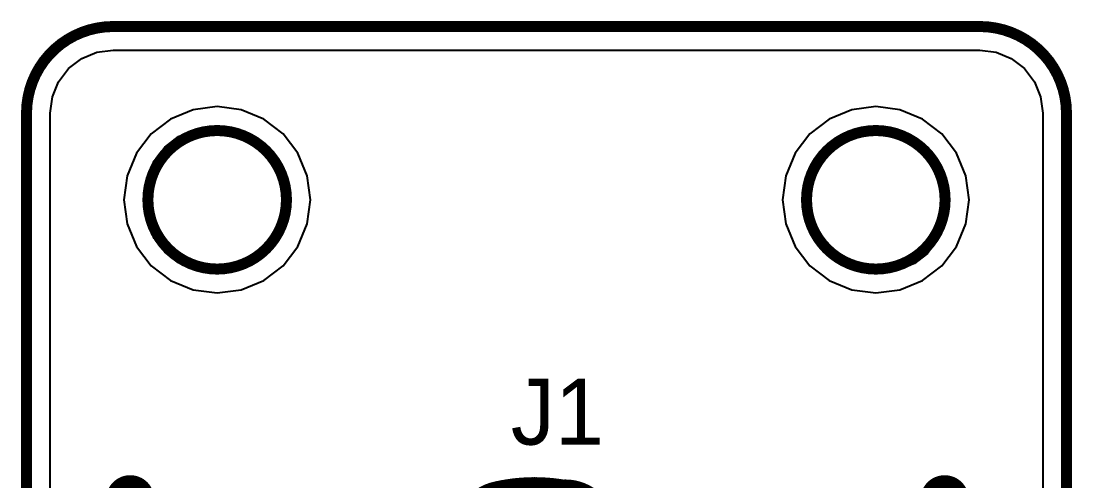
# Model space of a CAD drawing. Extents: x 93.4 to 105.8, y 174.9 to 200.
# Drawn here: x 93.41 to 105.54, y 194.68 to 199.99 of the extents above; entities that cross this region are included whole.
import ezdxf

# ---------------------------------------------------------------- set-up
doc = ezdxf.new("R2010")
doc.units = 0
doc.layers.get('0').update_dxf_attribs({"linetype": 'CONTINUOUS'})
for name, color, linetype in [('BOTTOMLAYER', 5, 'CONTINUOUS'), ('KEEPOUTLAYER', 6, 'CONTINUOUS'), ('MULTILAYER', 9, 'CONTINUOUS'), ('TOPLAYER', 1, 'CONTINUOUS'), ('TOPOVERLAY', 2, 'CONTINUOUS'), ('TOPSOLDER', 216, 'CONTINUOUS')]:
    doc.layers.add(name, color=color, linetype=linetype)

# ---------------------------------------------------------------- blocks, each defined once
blk = doc.blocks.new('5MM_GUOZHAIPIAN_2')
at = {"layer": 'TOPSOLDER', "const_width": 0.601599}
for points in [[(-0.596595, 2.189594, 1), (0.005004, 2.189594, 1)], [(-0.570535, 2.192083, 1), (0.031064, 2.192083, 1)], [(-0.544449, 2.194141, 1), (0.05715, 2.194141, 1)], [(-0.518312, 2.195741, 1), (0.083287, 2.195741, 1)], [(-0.49215, 2.196884, 1), (0.109449, 2.196884, 1)], [(-0.465988, 2.19757, 1), (0.135611, 2.19757, 1)], [(-0.439801, 2.197798, 1), (0.161798, 2.197798, 1)], [(-0.439801, 2.197798, 1), (0.161798, 2.197798, 1)], [(-0.413614, 2.19757, 1), (0.187985, 2.19757, 1)], [(-0.387452, 2.196884, 1), (0.214147, 2.196884, 1)], [(-0.36129, 2.195741, 1), (0.240309, 2.195741, 1)], [(-0.335153, 2.194141, 1), (0.266446, 2.194141, 1)], [(-0.309067, 2.192083, 1), (0.292532, 2.192083, 1)], [(-0.283007, 2.189569, 1), (0.318592, 2.189569, 1)], [(-0.77724, 2.159343, 1), (-0.175641, 2.159343, 1)], [(-0.751662, 2.165032, 1), (-0.150063, 2.165032, 1)], [(-0.726008, 2.17024, 1), (-0.124409, 2.17024, 1)], [(-0.700278, 2.175015, 1), (-0.098679, 2.175015, 1)], [(-0.674446, 2.179333, 1), (-0.072847, 2.179333, 1)], [(-0.648564, 2.183193, 1), (-0.046965, 2.183193, 1)], [(-0.622605, 2.186622, 1), (-0.021006, 2.186622, 1)], [(-0.256997, 2.186622, 1), (0.344602, 2.186622, 1)], [(-0.231038, 2.183193, 1), (0.370561, 2.183193, 1)], [(-0.205156, 2.179333, 1), (0.396443, 2.179333, 1)], [(-0.179324, 2.175015, 1), (0.422275, 2.175015, 1)], [(-0.084201, 2.171002, 1), (0.517398, 2.171002, 1)]]:
    blk.add_lwpolyline(points, format="xyb", close=True, dxfattribs=at)

msp = doc.modelspace()

# ---------------------------------------------------------------- linework, layer by layer
at = {"layer": 'BOTTOMLAYER'}
for p, q in [((94.112166, 199.557975), (94.287462, 199.630586)), ((94.287462, 199.630586), (94.475577, 199.655351)), ((94.475577, 199.655351), (94.475577, 199.656609)), ((94.475577, 199.656609), (104.475577, 199.656609)), ((104.475577, 199.656609), (104.475577, 199.655351)), ((104.475577, 199.655351), (104.47558, 199.655351)), ((104.47558, 199.655351), (104.663695, 199.630586)), ((104.663695, 199.630586), (104.83899, 199.557975)), ((93.961638, 199.442471), (94.112166, 199.557975)), ((104.83899, 199.557975), (104.989521, 199.442471)), ((93.846134, 199.291941), (93.961638, 199.442471)), ((104.989521, 199.442471), (105.105025, 199.291941)), ((93.773523, 199.116648), (93.846134, 199.291941)), ((105.105025, 199.291941), (105.177636, 199.116645)), ((93.748758, 198.928533), (93.773523, 199.116648)), ((105.177636, 199.116645), (105.202401, 198.928533)), ((93.747501, 185.928538), (93.747501, 198.928533)), ((93.747501, 198.928533), (93.748758, 198.928533)), ((95.397246, 198.967288), (95.137879, 198.859854)), ((95.67558, 199.00393), (95.397246, 198.967288)), ((95.953913, 198.967288), (95.67558, 199.00393)), ((96.21328, 198.859854), (95.953913, 198.967288)), ((102.997249, 198.967288), (102.737884, 198.859854)), ((103.275582, 199.00393), (102.997249, 198.967288)), ((103.553915, 198.967288), (103.275582, 199.00393)), ((103.81328, 198.859854), (103.553915, 198.967288)), ((105.202401, 198.928533), (105.203658, 198.928533)), ((105.203658, 198.928533), (105.203658, 185.928538)), ((95.137879, 198.859854), (94.915159, 198.688952)), ((96.436, 198.688952), (96.21328, 198.859854)), ((102.737884, 198.859854), (102.515162, 198.688952)), ((104.036002, 198.688952), (103.81328, 198.859854)), ((94.915159, 198.688952), (94.744258, 198.466232)), ((96.606901, 198.466232), (96.436, 198.688952)), ((102.515162, 198.688952), (102.344261, 198.466232)), ((104.206904, 198.466232), (104.036002, 198.688952)), ((94.744258, 198.466232), (94.636824, 198.206865)), ((96.714335, 198.206865), (96.606901, 198.466232)), ((102.344261, 198.466232), (102.236826, 198.206865)), ((104.314338, 198.206865), (104.206904, 198.466232)), ((94.636824, 198.206865), (94.600182, 197.928532)), ((96.750977, 197.928532), (96.714335, 198.206865)), ((102.236826, 198.206865), (102.200184, 197.928532)), ((104.35098, 197.928532), (104.314338, 198.206865)), ((94.600182, 197.928532), (94.636824, 197.650199)), ((96.714335, 197.650199), (96.750977, 197.928532)), ((102.200184, 197.928532), (102.236826, 197.650199)), ((104.314338, 197.650199), (104.35098, 197.928532)), ((94.636824, 197.650199), (94.744258, 197.390832)), ((96.606901, 197.390832), (96.714335, 197.650199)), ((102.236826, 197.650199), (102.344261, 197.390832)), ((104.206904, 197.390832), (104.314338, 197.650199)), ((94.744258, 197.390832), (94.915159, 197.168112)), ((96.436, 197.168112), (96.606901, 197.390832)), ((102.344261, 197.390832), (102.515162, 197.168112)), ((104.036002, 197.168112), (104.206904, 197.390832)), ((94.915159, 197.168112), (95.137879, 196.997211)), ((96.21328, 196.997211), (96.436, 197.168112)), ((102.515162, 197.168112), (102.737884, 196.997211)), ((103.81328, 196.997211), (104.036002, 197.168112)), ((95.137879, 196.997211), (95.397246, 196.889776)), ((95.953913, 196.889776), (96.21328, 196.997211)), ((102.737884, 196.997211), (102.997249, 196.889776)), ((103.553915, 196.889776), (103.81328, 196.997211)), ((95.397246, 196.889776), (95.67558, 196.853134)), ((95.67558, 196.853134), (95.953913, 196.889776)), ((102.997249, 196.889776), (103.275582, 196.853134)), ((103.275582, 196.853134), (103.553915, 196.889776))]:
    msp.add_line(p, q, dxfattribs=at)
at = {"layer": 'BOTTOMLAYER', "const_width": 0.2794}
for points in [[(94.532305, 194.471, 1), (94.811705, 194.471, 1)], [(103.930305, 194.471, 1), (104.209705, 194.471, 1)]]:
    msp.add_lwpolyline(points, format="xyb", close=True, dxfattribs=at)
at = {"layer": 'KEEPOUTLAYER', "const_width": 0.127}
for points in [[(93.475576, 198.928533, -0.414214), (94.475577, 199.928533)], [(104.475577, 199.928533, -0.414214), (105.475583, 198.928533)]]:
    msp.add_lwpolyline(points, format="xyb", dxfattribs=at)
for points in [[(94.475577, 199.928533), (104.475577, 199.928533)], [(93.475576, 185.928538), (93.475576, 198.928533)], [(105.475583, 185.928538), (105.475583, 198.928533)]]:
    msp.add_lwpolyline(points, dxfattribs=at)
at = {"layer": 'KEEPOUTLAYER'}
for points, const_width in [([(94.443827, 199.928533, 1), (94.507327, 199.928533, 1)], 0.0635), ([(94.443827, 199.928533, 1), (94.507327, 199.928533, 1)], 0.0635), ([(104.443827, 199.928533, 1), (104.507327, 199.928533, 1)], 0.0635), ([(104.443827, 199.928533, 1), (104.507327, 199.928533, 1)], 0.0635), ([(93.443826, 198.928533, 1), (93.507326, 198.928533, 1)], 0.0635), ([(93.443826, 198.928533, 1), (93.507326, 198.928533, 1)], 0.0635), ([(105.443833, 198.928533, 1), (105.507333, 198.928533, 1)], 0.0635), ([(105.443833, 198.928533, 1), (105.507333, 198.928533, 1)], 0.0635), ([(96.475078, 197.928532, 1), (94.876082, 197.928532, 1)], 0.127), ([(104.07508, 197.928532, 1), (102.476084, 197.928532, 1)], 0.127), ([(94.844332, 197.928532, 1), (94.907832, 197.928532, 1)], 0.0635), ([(96.443328, 197.928532, 1), (96.506828, 197.928532, 1)], 0.0635), ([(102.444334, 197.928532, 1), (102.507834, 197.928532, 1)], 0.0635), ([(104.04333, 197.928532, 1), (104.10683, 197.928532, 1)], 0.0635)]:
    msp.add_lwpolyline(points, format="xyb", close=True, dxfattribs=dict(at, const_width=const_width))
at = {"layer": 'MULTILAYER'}
for p, q in [((95.615133, 198.755), (95.64861, 198.762132)), ((95.64861, 198.762132), (95.864362, 198.733727)), ((103.235133, 198.755), (103.248612, 198.762132)), ((103.248612, 198.762132), (103.464365, 198.733727)), ((95.071667, 198.536466), (95.230843, 198.658607)), ((95.230843, 198.658607), (95.41621, 198.735389)), ((95.41621, 198.735389), (95.615133, 198.761576)), ((95.615133, 198.761576), (95.615133, 198.755)), ((95.864362, 198.733727), (96.065411, 198.650451)), ((96.065411, 198.650451), (96.238055, 198.517977)), ((102.691667, 198.536466), (102.850843, 198.658607)), ((102.850843, 198.658607), (103.03621, 198.735389)), ((103.03621, 198.735389), (103.235133, 198.761576)), ((103.235133, 198.761576), (103.235133, 198.755)), ((103.464365, 198.733727), (103.665411, 198.650451)), ((103.665411, 198.650451), (103.838057, 198.517977)), ((94.949526, 198.377287), (95.071667, 198.536466)), ((102.569526, 198.377287), (102.691667, 198.536466)), ((96.238055, 198.517977), (96.370529, 198.345334)), ((103.838057, 198.517977), (103.970531, 198.345334)), ((94.872744, 198.191923), (94.949526, 198.377287)), ((96.370529, 198.345334), (96.453805, 198.144285)), ((102.492744, 198.191923), (102.569526, 198.377287)), ((103.970531, 198.345334), (104.053808, 198.144285)), ((94.846557, 197.993), (94.872744, 198.191923)), ((102.466557, 197.993), (102.492744, 198.191923)), ((96.453805, 198.144285), (96.48221, 197.928532)), ((104.053808, 198.144285), (104.082212, 197.928532)), ((94.853133, 197.866), (94.846557, 197.993)), ((96.482192, 197.928532), (96.453853, 197.713285)), ((96.48221, 197.928532), (96.482192, 197.928532)), ((102.473133, 197.866), (102.466557, 197.993)), ((104.082212, 197.928532), (104.07508, 197.928532)), ((104.07508, 197.928532), (104.081232, 197.816948)), ((94.872744, 197.667077), (94.846557, 197.866)), ((94.846557, 197.866), (94.853133, 197.866)), ((102.492744, 197.667077), (102.466557, 197.866)), ((102.466557, 197.866), (102.473133, 197.866)), ((104.081232, 197.816948), (104.056729, 197.630832)), ((96.453853, 197.713285), (96.370772, 197.512709)), ((94.949526, 197.481713), (94.872744, 197.667077)), ((102.569526, 197.481713), (102.492744, 197.667077)), ((104.056729, 197.630832), (103.98489, 197.457398)), ((95.071667, 197.322534), (94.949526, 197.481713)), ((96.370772, 197.512709), (96.238609, 197.340469)), ((102.691667, 197.322534), (102.569526, 197.481713)), ((103.98489, 197.457398), (103.870613, 197.308467)), ((95.230843, 197.200393), (95.071667, 197.322534)), ((96.238609, 197.340469), (96.066369, 197.208305)), ((102.850843, 197.200393), (102.691667, 197.322534)), ((103.870613, 197.308467), (103.721682, 197.19419)), ((95.41621, 197.123611), (95.230843, 197.200393)), ((96.066369, 197.208305), (95.865793, 197.125224)), ((103.03621, 197.123611), (102.850843, 197.200393)), ((103.721682, 197.19419), (103.548249, 197.122351)), ((95.615133, 197.097424), (95.41621, 197.123611)), ((95.650545, 197.104), (95.615133, 197.097424)), ((95.865793, 197.125224), (95.650545, 197.096885)), ((95.650545, 197.096885), (95.650545, 197.104)), ((103.235133, 197.097424), (103.03621, 197.123611)), ((103.362133, 197.104), (103.235133, 197.097424)), ((103.548249, 197.122351), (103.362133, 197.097848)), ((103.362133, 197.097848), (103.362133, 197.104))]:
    msp.add_line(p, q, dxfattribs=at)
at = {"layer": 'MULTILAYER', "const_width": 0.2794}
for points in [[(94.532305, 194.471, 1), (94.811705, 194.471, 1)], [(103.930305, 194.471, 1), (104.209705, 194.471, 1)]]:
    msp.add_lwpolyline(points, format="xyb", close=True, dxfattribs=at)
at = {"layer": 'TOPLAYER'}
for p, q in [((94.112166, 199.557975), (94.287462, 199.630586)), ((94.287462, 199.630586), (94.475577, 199.655351)), ((94.475577, 199.655351), (94.475577, 199.656609)), ((94.475577, 199.656609), (104.475577, 199.656609)), ((104.475577, 199.656609), (104.475577, 199.655351)), ((104.475577, 199.655351), (104.47558, 199.655351)), ((104.47558, 199.655351), (104.663695, 199.630586)), ((104.663695, 199.630586), (104.83899, 199.557975)), ((93.961638, 199.442471), (94.112166, 199.557975)), ((104.83899, 199.557975), (104.989521, 199.442471)), ((93.846134, 199.291941), (93.961638, 199.442471)), ((104.989521, 199.442471), (105.105025, 199.291941)), ((93.773523, 199.116648), (93.846134, 199.291941)), ((105.105025, 199.291941), (105.177636, 199.116645)), ((93.748758, 198.928533), (93.773523, 199.116648)), ((105.177636, 199.116645), (105.202401, 198.928533)), ((93.747501, 185.928538), (93.747501, 198.928533)), ((93.747501, 198.928533), (93.748758, 198.928533)), ((95.397246, 198.967288), (95.137879, 198.859854)), ((95.67558, 199.00393), (95.397246, 198.967288)), ((95.953913, 198.967288), (95.67558, 199.00393)), ((96.21328, 198.859854), (95.953913, 198.967288)), ((102.997249, 198.967288), (102.737884, 198.859854)), ((103.275582, 199.00393), (102.997249, 198.967288)), ((103.553915, 198.967288), (103.275582, 199.00393)), ((103.81328, 198.859854), (103.553915, 198.967288)), ((105.202401, 198.928533), (105.203658, 198.928533)), ((105.203658, 198.928533), (105.203658, 188.116926)), ((95.137879, 198.859854), (94.915159, 198.688952)), ((96.436, 198.688952), (96.21328, 198.859854)), ((102.737884, 198.859854), (102.515162, 198.688952)), ((104.036002, 198.688952), (103.81328, 198.859854)), ((94.915159, 198.688952), (94.744258, 198.466232)), ((96.606901, 198.466232), (96.436, 198.688952)), ((102.515162, 198.688952), (102.344261, 198.466232)), ((104.206904, 198.466232), (104.036002, 198.688952)), ((94.744258, 198.466232), (94.636824, 198.206865)), ((96.714335, 198.206865), (96.606901, 198.466232)), ((102.344261, 198.466232), (102.236826, 198.206865)), ((104.314338, 198.206865), (104.206904, 198.466232)), ((94.636824, 198.206865), (94.600182, 197.928532)), ((96.750977, 197.928532), (96.714335, 198.206865)), ((102.236826, 198.206865), (102.200184, 197.928532)), ((104.35098, 197.928532), (104.314338, 198.206865)), ((94.600182, 197.928532), (94.636824, 197.650199)), ((96.714335, 197.650199), (96.750977, 197.928532)), ((102.200184, 197.928532), (102.236826, 197.650199)), ((104.314338, 197.650199), (104.35098, 197.928532)), ((94.636824, 197.650199), (94.744258, 197.390832)), ((96.606901, 197.390832), (96.714335, 197.650199)), ((102.236826, 197.650199), (102.344261, 197.390832)), ((104.206904, 197.390832), (104.314338, 197.650199)), ((94.744258, 197.390832), (94.915159, 197.168112)), ((96.436, 197.168112), (96.606901, 197.390832)), ((102.344261, 197.390832), (102.515162, 197.168112)), ((104.036002, 197.168112), (104.206904, 197.390832)), ((94.915159, 197.168112), (95.137879, 196.997211)), ((96.21328, 196.997211), (96.436, 197.168112)), ((102.515162, 197.168112), (102.737884, 196.997211)), ((103.81328, 196.997211), (104.036002, 197.168112)), ((95.137879, 196.997211), (95.397246, 196.889776)), ((95.953913, 196.889776), (96.21328, 196.997211)), ((102.737884, 196.997211), (102.997249, 196.889776)), ((103.553915, 196.889776), (103.81328, 196.997211)), ((95.397246, 196.889776), (95.67558, 196.853134)), ((95.67558, 196.853134), (95.953913, 196.889776)), ((102.997249, 196.889776), (103.275582, 196.853134)), ((103.275582, 196.853134), (103.553915, 196.889776))]:
    msp.add_line(p, q, dxfattribs=at)
at = {"layer": 'TOPLAYER', "const_width": 0.2794}
for points in [[(94.532305, 194.471, 1), (94.811705, 194.471, 1)], [(103.930305, 194.471, 1), (104.209705, 194.471, 1)]]:
    msp.add_lwpolyline(points, format="xyb", close=True, dxfattribs=at)

# ---------------------------------------------------------------- block references
msp.add_blockref('5MM_GUOZHAIPIAN_2', (99.475577, 191.928534))

# ---------------------------------------------------------------- texts
at = {"layer": 'TOPOVERLAY'}
msp.add_text('J1', height=0.762, dxfattribs=at).set_placement((99.063576, 195.102533))

doc.saveas('drawing.dxf')
